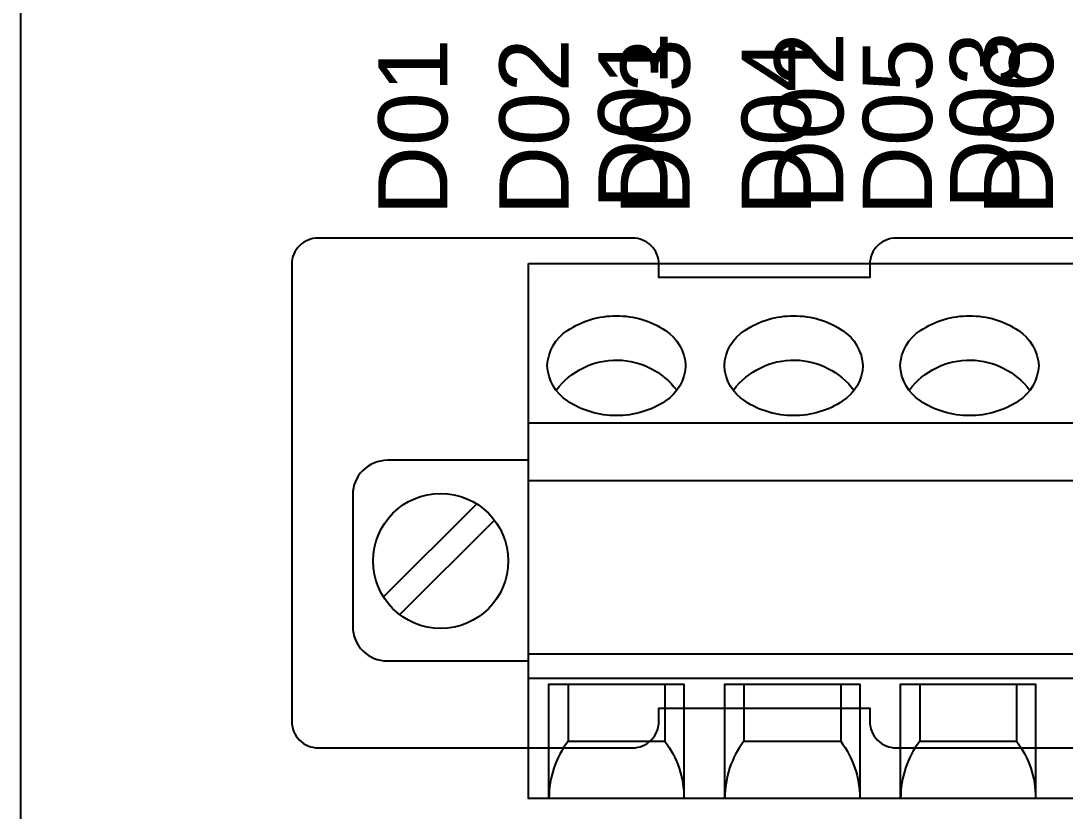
# Model space of a CAD drawing. Extents: x 1 to 23.8, y 0.2 to 17.
# Drawn here: x 17.606 to 18.794, y 3.459 to 4.358 of the extents above; entities that cross this region are included whole.
import ezdxf

# ---------------------------------------------------------------- set-up
doc = ezdxf.new("R2010")
doc.units = 0
doc.header["$MEASUREMENT"] = 0
for name, color, linetype in [('3_01__0-__EMPTY', 7, 'CONTINUOUS'), ('3_02__9X__RTD', 7, 'CONTINUOUS'), ('3_03__91__RTD_TC', 7, 'CONTINUOUS'), ('3_04__1-___4__DI__4__DO__S', 7, 'CONTINUOUS'), ('3_05__B-___4__DI__4__DO__F', 7, 'CONTINUOUS'), ('3_06__C-___4__DI__3__DO', 7, 'CONTINUOUS'), ('3_07__2X___8__DO__STD_FORM', 7, 'CONTINUOUS'), ('3_08__2A___8__DO__STD_FORM', 7, 'CONTINUOUS'), ('3_09__2B___8__DO__STD__6__', 7, 'CONTINUOUS'), ('3_10__2C___8__DO__STD__2__', 7, 'CONTINUOUS'), ('3_11__3-___8__DI', 7, 'CONTINUOUS'), ('3_12__D-___14__DI', 7, 'CONTINUOUS'), ('3_13__5-___8__AI', 7, 'CONTINUOUS'), ('3_14__6-___4__AI__4__AO', 7, 'CONTINUOUS'), ('4_01__0-__EMPTY', 7, 'CONTINUOUS'), ('4_02__71___3__AVI', 7, 'CONTINUOUS'), ('4_03__73___3__ACI__3__AVI', 7, 'CONTINUOUS'), ('4_04__74___3__ACI__3__AVI', 7, 'CONTINUOUS'), ('4_05__1-___4__DI__4__DO__S', 7, 'CONTINUOUS'), ('4_06__B-___4__DI__4__DO__F', 7, 'CONTINUOUS'), ('4_07__C-___4__DI__3__DO', 7, 'CONTINUOUS'), ('4_08__2X___8__DO__STD_FORM', 7, 'CONTINUOUS'), ('4_09__2A___8__DO__STD_FORM', 7, 'CONTINUOUS'), ('4_10__2B___8__DO__STD__6__', 7, 'CONTINUOUS'), ('4_11__2C___8__DO__STD__2__', 7, 'CONTINUOUS'), ('4_12__3-___8__DI', 7, 'CONTINUOUS'), ('4_13__D-___14__DI', 7, 'CONTINUOUS'), ('4_14__5-___8__AI', 7, 'CONTINUOUS'), ('4_15__6-___4__AI__4__AO', 7, 'CONTINUOUS'), ('6_00_____DWG', 7, 'CONTINUOUS')]:
    doc.layers.add(name, color=color, linetype=linetype)
doc.styles.add('ARIAL', font='arial.ttf')

msp = doc.modelspace()

# ---------------------------------------------------------------- linework, layer by layer
at = {"layer": '4_01__0-__EMPTY'}
msp.add_lwpolyline([(19.5671, 4.111), (18.6019, 4.111, 0.414214), (18.572, 4.0811), (18.572, 4.066), (18.332, 4.066), (18.332, 4.0811, 0.414214), (18.3021, 4.111), (17.9444, 4.111, 0.414973), (17.9145, 4.0811), (17.9145, 3.5608, 0.414973), (17.9444, 3.531), (18.3021, 3.531, 0.414214), (18.332, 3.5608), (18.332, 3.576), (18.572, 3.576), (18.572, 3.5608, 0.414214), (18.6019, 3.531), (19.5671, 3.531, 0.414214)], format="xyb", dxfattribs=at)
at = {"layer": '4_02__71___3__AVI'}
msp.add_lwpolyline([(18.1838, 4.0822), (19.7838, 4.0822), (19.7838, 3.4735), (18.1838, 3.4735)], close=True, dxfattribs=at)
for points in [[(18.2051, 3.9658, -0.244062), (18.2281, 4.0058, -0.154167), (18.2838, 4.0224, -0.154167), (18.3395, 4.0058, -0.236767), (18.3625, 3.9658, -0.24406), (18.3395, 3.9257, -0.154167), (18.2838, 3.9091, -0.154167), (18.2281, 3.9257, -0.244061)], [(18.4066, 3.9658, -0.244062), (18.4297, 4.0058, -0.154167), (18.4854, 4.0224, -0.154167), (18.5411, 4.0058, -0.236767), (18.5641, 3.9658, -0.24406), (18.5411, 3.9257, -0.154167), (18.4854, 3.9091, -0.154167), (18.4297, 3.9257, -0.244061)], [(18.6066, 3.9658, -0.244062), (18.6297, 4.0058, -0.154167), (18.6854, 4.0224, -0.154167), (18.7411, 4.0058, -0.236767), (18.7641, 3.9658, -0.24406), (18.7411, 3.9257, -0.154167), (18.6854, 3.9091, -0.154167), (18.6297, 3.9257, -0.244061)]]:
    msp.add_lwpolyline(points, format="xyb", close=True, dxfattribs=at)
for points in [[(18.2152, 3.9377, -0.001746), (18.2153, 3.9379, -0.240907), (18.2854, 3.9721, -0.231198), (18.3523, 3.9379, -0.005828), (18.3526, 3.9379)], [(18.4167, 3.9377, -0.001746), (18.4169, 3.9379, -0.240907), (18.487, 3.9721, -0.231198), (18.5539, 3.9379, -0.005828), (18.5542, 3.9379)], [(18.6167, 3.9377, -0.001746), (18.6169, 3.9379, -0.240907), (18.687, 3.9721, -0.231198), (18.7539, 3.9379, -0.005828), (18.7542, 3.9379)], [(18.1838, 3.8581), (18.0232, 3.8581, 0.414169), (17.9838, 3.8187), (17.9838, 3.6691, 0.414258), (18.0232, 3.6298), (18.1838, 3.6298)], [(18.2287, 3.6036), (18.2287, 3.5385, 0.162853), (18.207, 3.4735, 1.944453)], [(18.3389, 3.6036), (18.3389, 3.5385, -0.162853), (18.3606, 3.4735, -1.944453)], [(18.4287, 3.6036), (18.4287, 3.5385, 0.162853), (18.407, 3.4735, 1.944453)], [(18.5389, 3.6036), (18.5389, 3.5385, -0.162853), (18.5606, 3.4735, -1.944453)], [(18.6287, 3.6036), (18.6287, 3.5385, 0.162853), (18.607, 3.4735, 1.944453)], [(18.7389, 3.6036), (18.7389, 3.5385, -0.162853), (18.7606, 3.4735, -1.944453)]]:
    msp.add_lwpolyline(points, format="xyb", dxfattribs=at)
for points in [[(18.1838, 3.9006), (19.7838, 3.9006)], [(18.1838, 3.8352), (19.7838, 3.8352)], [(18.0189, 3.7026), (18.1249, 3.8085)], [(18.0373, 3.6825), (18.1449, 3.7901)], [(18.1838, 3.6381), (19.7838, 3.6381)], [(18.1838, 3.6103), (19.7838, 3.6103)], [(18.207, 3.4735), (18.207, 3.6036), (18.3606, 3.6036), (18.3606, 3.4735)], [(18.407, 3.4735), (18.407, 3.6036), (18.5606, 3.6036), (18.5606, 3.4735)], [(18.607, 3.4735), (18.607, 3.6036), (18.7606, 3.6036), (18.7606, 3.4735)], [(18.2287, 3.5385), (18.3389, 3.5385)], [(18.4287, 3.5385), (18.5389, 3.5385)], [(18.6287, 3.5385), (18.7389, 3.5385)]]:
    msp.add_lwpolyline(points, dxfattribs=at)
msp.add_circle((18.0838, 3.7436), 0.0768, dxfattribs=at)
at = {"layer": '4_03__73___3__ACI__3__AVI'}
msp.add_lwpolyline([(18.1838, 4.0822), (19.7838, 4.0822), (19.7838, 3.4735), (18.1838, 3.4735)], close=True, dxfattribs=at)
for points in [[(18.2051, 3.9658, -0.244062), (18.2281, 4.0058, -0.154167), (18.2838, 4.0224, -0.154167), (18.3395, 4.0058, -0.236767), (18.3625, 3.9658, -0.24406), (18.3395, 3.9257, -0.154167), (18.2838, 3.9091, -0.154167), (18.2281, 3.9257, -0.244061)], [(18.4066, 3.9658, -0.244062), (18.4297, 4.0058, -0.154167), (18.4854, 4.0224, -0.154167), (18.5411, 4.0058, -0.236767), (18.5641, 3.9658, -0.24406), (18.5411, 3.9257, -0.154167), (18.4854, 3.9091, -0.154167), (18.4297, 3.9257, -0.244061)], [(18.6066, 3.9658, -0.244062), (18.6297, 4.0058, -0.154167), (18.6854, 4.0224, -0.154167), (18.7411, 4.0058, -0.236767), (18.7641, 3.9658, -0.24406), (18.7411, 3.9257, -0.154167), (18.6854, 3.9091, -0.154167), (18.6297, 3.9257, -0.244061)]]:
    msp.add_lwpolyline(points, format="xyb", close=True, dxfattribs=at)
for points in [[(18.2152, 3.9377, -0.001746), (18.2153, 3.9379, -0.240907), (18.2854, 3.9721, -0.231198), (18.3523, 3.9379, -0.005828), (18.3526, 3.9379)], [(18.4167, 3.9377, -0.001746), (18.4169, 3.9379, -0.240907), (18.487, 3.9721, -0.231198), (18.5539, 3.9379, -0.005828), (18.5542, 3.9379)], [(18.6167, 3.9377, -0.001746), (18.6169, 3.9379, -0.240907), (18.687, 3.9721, -0.231198), (18.7539, 3.9379, -0.005828), (18.7542, 3.9379)], [(18.1838, 3.8581), (18.0232, 3.8581, 0.414169), (17.9838, 3.8187), (17.9838, 3.6691, 0.414258), (18.0232, 3.6298), (18.1838, 3.6298)], [(18.2287, 3.6036), (18.2287, 3.5385, 0.162853), (18.207, 3.4735, 1.944453)], [(18.3389, 3.6036), (18.3389, 3.5385, -0.162853), (18.3606, 3.4735, -1.944453)], [(18.4287, 3.6036), (18.4287, 3.5385, 0.162853), (18.407, 3.4735, 1.944453)], [(18.5389, 3.6036), (18.5389, 3.5385, -0.162853), (18.5606, 3.4735, -1.944453)], [(18.6287, 3.6036), (18.6287, 3.5385, 0.162853), (18.607, 3.4735, 1.944453)], [(18.7389, 3.6036), (18.7389, 3.5385, -0.162853), (18.7606, 3.4735, -1.944453)]]:
    msp.add_lwpolyline(points, format="xyb", dxfattribs=at)
for points in [[(18.1838, 3.9006), (19.7838, 3.9006)], [(18.1838, 3.8352), (19.7838, 3.8352)], [(18.0189, 3.7026), (18.1249, 3.8085)], [(18.0373, 3.6825), (18.1449, 3.7901)], [(18.1838, 3.6381), (19.7838, 3.6381)], [(18.1838, 3.6103), (19.7838, 3.6103)], [(18.207, 3.4735), (18.207, 3.6036), (18.3606, 3.6036), (18.3606, 3.4735)], [(18.407, 3.4735), (18.407, 3.6036), (18.5606, 3.6036), (18.5606, 3.4735)], [(18.607, 3.4735), (18.607, 3.6036), (18.7606, 3.6036), (18.7606, 3.4735)], [(18.2287, 3.5385), (18.3389, 3.5385)], [(18.4287, 3.5385), (18.5389, 3.5385)], [(18.6287, 3.5385), (18.7389, 3.5385)]]:
    msp.add_lwpolyline(points, dxfattribs=at)
msp.add_circle((18.0838, 3.7436), 0.0768, dxfattribs=at)
at = {"layer": '4_04__74___3__ACI__3__AVI'}
msp.add_lwpolyline([(18.1838, 4.0822), (19.7838, 4.0822), (19.7838, 3.4735), (18.1838, 3.4735)], close=True, dxfattribs=at)
for points in [[(18.2051, 3.9658, -0.244062), (18.2281, 4.0058, -0.154167), (18.2838, 4.0224, -0.154167), (18.3395, 4.0058, -0.236767), (18.3625, 3.9658, -0.24406), (18.3395, 3.9257, -0.154167), (18.2838, 3.9091, -0.154167), (18.2281, 3.9257, -0.244061)], [(18.4066, 3.9658, -0.244062), (18.4297, 4.0058, -0.154167), (18.4854, 4.0224, -0.154167), (18.5411, 4.0058, -0.236767), (18.5641, 3.9658, -0.24406), (18.5411, 3.9257, -0.154167), (18.4854, 3.9091, -0.154167), (18.4297, 3.9257, -0.244061)], [(18.6066, 3.9658, -0.244062), (18.6297, 4.0058, -0.154167), (18.6854, 4.0224, -0.154167), (18.7411, 4.0058, -0.236767), (18.7641, 3.9658, -0.24406), (18.7411, 3.9257, -0.154167), (18.6854, 3.9091, -0.154167), (18.6297, 3.9257, -0.244061)]]:
    msp.add_lwpolyline(points, format="xyb", close=True, dxfattribs=at)
for points in [[(18.2152, 3.9377, -0.001746), (18.2153, 3.9379, -0.240907), (18.2854, 3.9721, -0.231198), (18.3523, 3.9379, -0.005828), (18.3526, 3.9379)], [(18.4167, 3.9377, -0.001746), (18.4169, 3.9379, -0.240907), (18.487, 3.9721, -0.231198), (18.5539, 3.9379, -0.005828), (18.5542, 3.9379)], [(18.6167, 3.9377, -0.001746), (18.6169, 3.9379, -0.240907), (18.687, 3.9721, -0.231198), (18.7539, 3.9379, -0.005828), (18.7542, 3.9379)], [(18.1838, 3.8581), (18.0232, 3.8581, 0.414169), (17.9838, 3.8187), (17.9838, 3.6691, 0.414258), (18.0232, 3.6298), (18.1838, 3.6298)], [(18.2287, 3.6036), (18.2287, 3.5385, 0.162853), (18.207, 3.4735, 1.944453)], [(18.3389, 3.6036), (18.3389, 3.5385, -0.162853), (18.3606, 3.4735, -1.944453)], [(18.4287, 3.6036), (18.4287, 3.5385, 0.162853), (18.407, 3.4735, 1.944453)], [(18.5389, 3.6036), (18.5389, 3.5385, -0.162853), (18.5606, 3.4735, -1.944453)], [(18.6287, 3.6036), (18.6287, 3.5385, 0.162853), (18.607, 3.4735, 1.944453)], [(18.7389, 3.6036), (18.7389, 3.5385, -0.162853), (18.7606, 3.4735, -1.944453)]]:
    msp.add_lwpolyline(points, format="xyb", dxfattribs=at)
for points in [[(18.1838, 3.9006), (19.7838, 3.9006)], [(18.1838, 3.8352), (19.7838, 3.8352)], [(18.0189, 3.7026), (18.1249, 3.8085)], [(18.0373, 3.6825), (18.1449, 3.7901)], [(18.1838, 3.6381), (19.7838, 3.6381)], [(18.1838, 3.6103), (19.7838, 3.6103)], [(18.207, 3.4735), (18.207, 3.6036), (18.3606, 3.6036), (18.3606, 3.4735)], [(18.407, 3.4735), (18.407, 3.6036), (18.5606, 3.6036), (18.5606, 3.4735)], [(18.607, 3.4735), (18.607, 3.6036), (18.7606, 3.6036), (18.7606, 3.4735)], [(18.2287, 3.5385), (18.3389, 3.5385)], [(18.4287, 3.5385), (18.5389, 3.5385)], [(18.6287, 3.5385), (18.7389, 3.5385)]]:
    msp.add_lwpolyline(points, dxfattribs=at)
msp.add_circle((18.0838, 3.7436), 0.0768, dxfattribs=at)
at = {"layer": '4_05__1-___4__DI__4__DO__S'}
msp.add_lwpolyline([(18.1838, 4.0822), (19.7838, 4.0822), (19.7838, 3.4735), (18.1838, 3.4735)], close=True, dxfattribs=at)
for points in [[(18.2051, 3.9658, -0.244062), (18.2281, 4.0058, -0.154167), (18.2838, 4.0224, -0.154167), (18.3395, 4.0058, -0.236767), (18.3625, 3.9658, -0.24406), (18.3395, 3.9257, -0.154167), (18.2838, 3.9091, -0.154167), (18.2281, 3.9257, -0.244061)], [(18.4066, 3.9658, -0.244062), (18.4297, 4.0058, -0.154167), (18.4854, 4.0224, -0.154167), (18.5411, 4.0058, -0.236767), (18.5641, 3.9658, -0.24406), (18.5411, 3.9257, -0.154167), (18.4854, 3.9091, -0.154167), (18.4297, 3.9257, -0.244061)], [(18.6066, 3.9658, -0.244062), (18.6297, 4.0058, -0.154167), (18.6854, 4.0224, -0.154167), (18.7411, 4.0058, -0.236767), (18.7641, 3.9658, -0.24406), (18.7411, 3.9257, -0.154167), (18.6854, 3.9091, -0.154167), (18.6297, 3.9257, -0.244061)]]:
    msp.add_lwpolyline(points, format="xyb", close=True, dxfattribs=at)
for points in [[(18.2152, 3.9377, -0.001746), (18.2153, 3.9379, -0.240907), (18.2854, 3.9721, -0.231198), (18.3523, 3.9379, -0.005828), (18.3526, 3.9379)], [(18.4167, 3.9377, -0.001746), (18.4169, 3.9379, -0.240907), (18.487, 3.9721, -0.231198), (18.5539, 3.9379, -0.005828), (18.5542, 3.9379)], [(18.6167, 3.9377, -0.001746), (18.6169, 3.9379, -0.240907), (18.687, 3.9721, -0.231198), (18.7539, 3.9379, -0.005828), (18.7542, 3.9379)], [(18.1838, 3.8581), (18.0232, 3.8581, 0.414169), (17.9838, 3.8187), (17.9838, 3.6691, 0.414258), (18.0232, 3.6298), (18.1838, 3.6298)], [(18.2287, 3.6036), (18.2287, 3.5385, 0.162853), (18.207, 3.4735, 1.944453)], [(18.3389, 3.6036), (18.3389, 3.5385, -0.162853), (18.3606, 3.4735, -1.944453)], [(18.4287, 3.6036), (18.4287, 3.5385, 0.162853), (18.407, 3.4735, 1.944453)], [(18.5389, 3.6036), (18.5389, 3.5385, -0.162853), (18.5606, 3.4735, -1.944453)], [(18.6287, 3.6036), (18.6287, 3.5385, 0.162853), (18.607, 3.4735, 1.944453)], [(18.7389, 3.6036), (18.7389, 3.5385, -0.162853), (18.7606, 3.4735, -1.944453)]]:
    msp.add_lwpolyline(points, format="xyb", dxfattribs=at)
for points in [[(18.1838, 3.9006), (19.7838, 3.9006)], [(18.1838, 3.8352), (19.7838, 3.8352)], [(18.0189, 3.7026), (18.1249, 3.8085)], [(18.0373, 3.6825), (18.1449, 3.7901)], [(18.1838, 3.6381), (19.7838, 3.6381)], [(18.1838, 3.6103), (19.7838, 3.6103)], [(18.207, 3.4735), (18.207, 3.6036), (18.3606, 3.6036), (18.3606, 3.4735)], [(18.407, 3.4735), (18.407, 3.6036), (18.5606, 3.6036), (18.5606, 3.4735)], [(18.607, 3.4735), (18.607, 3.6036), (18.7606, 3.6036), (18.7606, 3.4735)], [(18.2287, 3.5385), (18.3389, 3.5385)], [(18.4287, 3.5385), (18.5389, 3.5385)], [(18.6287, 3.5385), (18.7389, 3.5385)]]:
    msp.add_lwpolyline(points, dxfattribs=at)
msp.add_circle((18.0838, 3.7436), 0.0768, dxfattribs=at)
at = {"layer": '4_06__B-___4__DI__4__DO__F'}
msp.add_lwpolyline([(18.1838, 4.0822), (19.7838, 4.0822), (19.7838, 3.4735), (18.1838, 3.4735)], close=True, dxfattribs=at)
for points in [[(18.2051, 3.9658, -0.244062), (18.2281, 4.0058, -0.154167), (18.2838, 4.0224, -0.154167), (18.3395, 4.0058, -0.236767), (18.3625, 3.9658, -0.24406), (18.3395, 3.9257, -0.154167), (18.2838, 3.9091, -0.154167), (18.2281, 3.9257, -0.244061)], [(18.4066, 3.9658, -0.244062), (18.4297, 4.0058, -0.154167), (18.4854, 4.0224, -0.154167), (18.5411, 4.0058, -0.236767), (18.5641, 3.9658, -0.24406), (18.5411, 3.9257, -0.154167), (18.4854, 3.9091, -0.154167), (18.4297, 3.9257, -0.244061)], [(18.6066, 3.9658, -0.244062), (18.6297, 4.0058, -0.154167), (18.6854, 4.0224, -0.154167), (18.7411, 4.0058, -0.236767), (18.7641, 3.9658, -0.24406), (18.7411, 3.9257, -0.154167), (18.6854, 3.9091, -0.154167), (18.6297, 3.9257, -0.244061)]]:
    msp.add_lwpolyline(points, format="xyb", close=True, dxfattribs=at)
for points in [[(18.2152, 3.9377, -0.001746), (18.2153, 3.9379, -0.240907), (18.2854, 3.9721, -0.231198), (18.3523, 3.9379, -0.005828), (18.3526, 3.9379)], [(18.4167, 3.9377, -0.001746), (18.4169, 3.9379, -0.240907), (18.487, 3.9721, -0.231198), (18.5539, 3.9379, -0.005828), (18.5542, 3.9379)], [(18.6167, 3.9377, -0.001746), (18.6169, 3.9379, -0.240907), (18.687, 3.9721, -0.231198), (18.7539, 3.9379, -0.005828), (18.7542, 3.9379)], [(18.1838, 3.8581), (18.0232, 3.8581, 0.414169), (17.9838, 3.8187), (17.9838, 3.6691, 0.414258), (18.0232, 3.6298), (18.1838, 3.6298)], [(18.2287, 3.6036), (18.2287, 3.5385, 0.162853), (18.207, 3.4735, 1.944453)], [(18.3389, 3.6036), (18.3389, 3.5385, -0.162853), (18.3606, 3.4735, -1.944453)], [(18.4287, 3.6036), (18.4287, 3.5385, 0.162853), (18.407, 3.4735, 1.944453)], [(18.5389, 3.6036), (18.5389, 3.5385, -0.162853), (18.5606, 3.4735, -1.944453)], [(18.6287, 3.6036), (18.6287, 3.5385, 0.162853), (18.607, 3.4735, 1.944453)], [(18.7389, 3.6036), (18.7389, 3.5385, -0.162853), (18.7606, 3.4735, -1.944453)]]:
    msp.add_lwpolyline(points, format="xyb", dxfattribs=at)
for points in [[(18.1838, 3.9006), (19.7838, 3.9006)], [(18.1838, 3.8352), (19.7838, 3.8352)], [(18.0189, 3.7026), (18.1249, 3.8085)], [(18.0373, 3.6825), (18.1449, 3.7901)], [(18.1838, 3.6381), (19.7838, 3.6381)], [(18.1838, 3.6103), (19.7838, 3.6103)], [(18.207, 3.4735), (18.207, 3.6036), (18.3606, 3.6036), (18.3606, 3.4735)], [(18.407, 3.4735), (18.407, 3.6036), (18.5606, 3.6036), (18.5606, 3.4735)], [(18.607, 3.4735), (18.607, 3.6036), (18.7606, 3.6036), (18.7606, 3.4735)], [(18.2287, 3.5385), (18.3389, 3.5385)], [(18.4287, 3.5385), (18.5389, 3.5385)], [(18.6287, 3.5385), (18.7389, 3.5385)]]:
    msp.add_lwpolyline(points, dxfattribs=at)
msp.add_circle((18.0838, 3.7436), 0.0768, dxfattribs=at)
at = {"layer": '4_07__C-___4__DI__3__DO'}
msp.add_lwpolyline([(18.1838, 4.0822), (19.7838, 4.0822), (19.7838, 3.4735), (18.1838, 3.4735)], close=True, dxfattribs=at)
for points in [[(18.2051, 3.9658, -0.244062), (18.2281, 4.0058, -0.154167), (18.2838, 4.0224, -0.154167), (18.3395, 4.0058, -0.236767), (18.3625, 3.9658, -0.24406), (18.3395, 3.9257, -0.154167), (18.2838, 3.9091, -0.154167), (18.2281, 3.9257, -0.244061)], [(18.4066, 3.9658, -0.244062), (18.4297, 4.0058, -0.154167), (18.4854, 4.0224, -0.154167), (18.5411, 4.0058, -0.236767), (18.5641, 3.9658, -0.24406), (18.5411, 3.9257, -0.154167), (18.4854, 3.9091, -0.154167), (18.4297, 3.9257, -0.244061)], [(18.6066, 3.9658, -0.244062), (18.6297, 4.0058, -0.154167), (18.6854, 4.0224, -0.154167), (18.7411, 4.0058, -0.236767), (18.7641, 3.9658, -0.24406), (18.7411, 3.9257, -0.154167), (18.6854, 3.9091, -0.154167), (18.6297, 3.9257, -0.244061)]]:
    msp.add_lwpolyline(points, format="xyb", close=True, dxfattribs=at)
for points in [[(18.2152, 3.9377, -0.001746), (18.2153, 3.9379, -0.240907), (18.2854, 3.9721, -0.231198), (18.3523, 3.9379, -0.005828), (18.3526, 3.9379)], [(18.4167, 3.9377, -0.001746), (18.4169, 3.9379, -0.240907), (18.487, 3.9721, -0.231198), (18.5539, 3.9379, -0.005828), (18.5542, 3.9379)], [(18.6167, 3.9377, -0.001746), (18.6169, 3.9379, -0.240907), (18.687, 3.9721, -0.231198), (18.7539, 3.9379, -0.005828), (18.7542, 3.9379)], [(18.1838, 3.8581), (18.0232, 3.8581, 0.414169), (17.9838, 3.8187), (17.9838, 3.6691, 0.414258), (18.0232, 3.6298), (18.1838, 3.6298)], [(18.2287, 3.6036), (18.2287, 3.5385, 0.162853), (18.207, 3.4735, 1.944453)], [(18.3389, 3.6036), (18.3389, 3.5385, -0.162853), (18.3606, 3.4735, -1.944453)], [(18.4287, 3.6036), (18.4287, 3.5385, 0.162853), (18.407, 3.4735, 1.944453)], [(18.5389, 3.6036), (18.5389, 3.5385, -0.162853), (18.5606, 3.4735, -1.944453)], [(18.6287, 3.6036), (18.6287, 3.5385, 0.162853), (18.607, 3.4735, 1.944453)], [(18.7389, 3.6036), (18.7389, 3.5385, -0.162853), (18.7606, 3.4735, -1.944453)]]:
    msp.add_lwpolyline(points, format="xyb", dxfattribs=at)
for points in [[(18.1838, 3.9006), (19.7838, 3.9006)], [(18.1838, 3.8352), (19.7838, 3.8352)], [(18.0189, 3.7026), (18.1249, 3.8085)], [(18.0373, 3.6825), (18.1449, 3.7901)], [(18.1838, 3.6381), (19.7838, 3.6381)], [(18.1838, 3.6103), (19.7838, 3.6103)], [(18.207, 3.4735), (18.207, 3.6036), (18.3606, 3.6036), (18.3606, 3.4735)], [(18.407, 3.4735), (18.407, 3.6036), (18.5606, 3.6036), (18.5606, 3.4735)], [(18.607, 3.4735), (18.607, 3.6036), (18.7606, 3.6036), (18.7606, 3.4735)], [(18.2287, 3.5385), (18.3389, 3.5385)], [(18.4287, 3.5385), (18.5389, 3.5385)], [(18.6287, 3.5385), (18.7389, 3.5385)]]:
    msp.add_lwpolyline(points, dxfattribs=at)
msp.add_circle((18.0838, 3.7436), 0.0768, dxfattribs=at)
at = {"layer": '4_08__2X___8__DO__STD_FORM'}
msp.add_lwpolyline([(18.1838, 4.0822), (19.7838, 4.0822), (19.7838, 3.4735), (18.1838, 3.4735)], close=True, dxfattribs=at)
for points in [[(18.2051, 3.9658, -0.244062), (18.2281, 4.0058, -0.154167), (18.2838, 4.0224, -0.154167), (18.3395, 4.0058, -0.236767), (18.3625, 3.9658, -0.24406), (18.3395, 3.9257, -0.154167), (18.2838, 3.9091, -0.154167), (18.2281, 3.9257, -0.244061)], [(18.4066, 3.9658, -0.244062), (18.4297, 4.0058, -0.154167), (18.4854, 4.0224, -0.154167), (18.5411, 4.0058, -0.236767), (18.5641, 3.9658, -0.24406), (18.5411, 3.9257, -0.154167), (18.4854, 3.9091, -0.154167), (18.4297, 3.9257, -0.244061)], [(18.6066, 3.9658, -0.244062), (18.6297, 4.0058, -0.154167), (18.6854, 4.0224, -0.154167), (18.7411, 4.0058, -0.236767), (18.7641, 3.9658, -0.24406), (18.7411, 3.9257, -0.154167), (18.6854, 3.9091, -0.154167), (18.6297, 3.9257, -0.244061)]]:
    msp.add_lwpolyline(points, format="xyb", close=True, dxfattribs=at)
for points in [[(18.2152, 3.9377, -0.001746), (18.2153, 3.9379, -0.240907), (18.2854, 3.9721, -0.231198), (18.3523, 3.9379, -0.005828), (18.3526, 3.9379)], [(18.4167, 3.9377, -0.001746), (18.4169, 3.9379, -0.240907), (18.487, 3.9721, -0.231198), (18.5539, 3.9379, -0.005828), (18.5542, 3.9379)], [(18.6167, 3.9377, -0.001746), (18.6169, 3.9379, -0.240907), (18.687, 3.9721, -0.231198), (18.7539, 3.9379, -0.005828), (18.7542, 3.9379)], [(18.1838, 3.8581), (18.0232, 3.8581, 0.414169), (17.9838, 3.8187), (17.9838, 3.6691, 0.414258), (18.0232, 3.6298), (18.1838, 3.6298)], [(18.2287, 3.6036), (18.2287, 3.5385, 0.162853), (18.207, 3.4735, 1.944453)], [(18.3389, 3.6036), (18.3389, 3.5385, -0.162853), (18.3606, 3.4735, -1.944453)], [(18.4287, 3.6036), (18.4287, 3.5385, 0.162853), (18.407, 3.4735, 1.944453)], [(18.5389, 3.6036), (18.5389, 3.5385, -0.162853), (18.5606, 3.4735, -1.944453)], [(18.6287, 3.6036), (18.6287, 3.5385, 0.162853), (18.607, 3.4735, 1.944453)], [(18.7389, 3.6036), (18.7389, 3.5385, -0.162853), (18.7606, 3.4735, -1.944453)]]:
    msp.add_lwpolyline(points, format="xyb", dxfattribs=at)
for points in [[(18.1838, 3.9006), (19.7838, 3.9006)], [(18.1838, 3.8352), (19.7838, 3.8352)], [(18.0189, 3.7026), (18.1249, 3.8085)], [(18.0373, 3.6825), (18.1449, 3.7901)], [(18.1838, 3.6381), (19.7838, 3.6381)], [(18.1838, 3.6103), (19.7838, 3.6103)], [(18.207, 3.4735), (18.207, 3.6036), (18.3606, 3.6036), (18.3606, 3.4735)], [(18.407, 3.4735), (18.407, 3.6036), (18.5606, 3.6036), (18.5606, 3.4735)], [(18.607, 3.4735), (18.607, 3.6036), (18.7606, 3.6036), (18.7606, 3.4735)], [(18.2287, 3.5385), (18.3389, 3.5385)], [(18.4287, 3.5385), (18.5389, 3.5385)], [(18.6287, 3.5385), (18.7389, 3.5385)]]:
    msp.add_lwpolyline(points, dxfattribs=at)
msp.add_circle((18.0838, 3.7436), 0.0768, dxfattribs=at)
at = {"layer": '4_09__2A___8__DO__STD_FORM'}
msp.add_lwpolyline([(18.1838, 4.0822), (19.7838, 4.0822), (19.7838, 3.4735), (18.1838, 3.4735)], close=True, dxfattribs=at)
for points in [[(18.2051, 3.9658, -0.244062), (18.2281, 4.0058, -0.154167), (18.2838, 4.0224, -0.154167), (18.3395, 4.0058, -0.236767), (18.3625, 3.9658, -0.24406), (18.3395, 3.9257, -0.154167), (18.2838, 3.9091, -0.154167), (18.2281, 3.9257, -0.244061)], [(18.4066, 3.9658, -0.244062), (18.4297, 4.0058, -0.154167), (18.4854, 4.0224, -0.154167), (18.5411, 4.0058, -0.236767), (18.5641, 3.9658, -0.24406), (18.5411, 3.9257, -0.154167), (18.4854, 3.9091, -0.154167), (18.4297, 3.9257, -0.244061)], [(18.6066, 3.9658, -0.244062), (18.6297, 4.0058, -0.154167), (18.6854, 4.0224, -0.154167), (18.7411, 4.0058, -0.236767), (18.7641, 3.9658, -0.24406), (18.7411, 3.9257, -0.154167), (18.6854, 3.9091, -0.154167), (18.6297, 3.9257, -0.244061)]]:
    msp.add_lwpolyline(points, format="xyb", close=True, dxfattribs=at)
for points in [[(18.2152, 3.9377, -0.001746), (18.2153, 3.9379, -0.240907), (18.2854, 3.9721, -0.231198), (18.3523, 3.9379, -0.005828), (18.3526, 3.9379)], [(18.4167, 3.9377, -0.001746), (18.4169, 3.9379, -0.240907), (18.487, 3.9721, -0.231198), (18.5539, 3.9379, -0.005828), (18.5542, 3.9379)], [(18.6167, 3.9377, -0.001746), (18.6169, 3.9379, -0.240907), (18.687, 3.9721, -0.231198), (18.7539, 3.9379, -0.005828), (18.7542, 3.9379)], [(18.1838, 3.8581), (18.0232, 3.8581, 0.414169), (17.9838, 3.8187), (17.9838, 3.6691, 0.414258), (18.0232, 3.6298), (18.1838, 3.6298)], [(18.2287, 3.6036), (18.2287, 3.5385, 0.162853), (18.207, 3.4735, 1.944453)], [(18.3389, 3.6036), (18.3389, 3.5385, -0.162853), (18.3606, 3.4735, -1.944453)], [(18.4287, 3.6036), (18.4287, 3.5385, 0.162853), (18.407, 3.4735, 1.944453)], [(18.5389, 3.6036), (18.5389, 3.5385, -0.162853), (18.5606, 3.4735, -1.944453)], [(18.6287, 3.6036), (18.6287, 3.5385, 0.162853), (18.607, 3.4735, 1.944453)], [(18.7389, 3.6036), (18.7389, 3.5385, -0.162853), (18.7606, 3.4735, -1.944453)]]:
    msp.add_lwpolyline(points, format="xyb", dxfattribs=at)
for points in [[(18.1838, 3.9006), (19.7838, 3.9006)], [(18.1838, 3.8352), (19.7838, 3.8352)], [(18.0189, 3.7026), (18.1249, 3.8085)], [(18.0373, 3.6825), (18.1449, 3.7901)], [(18.1838, 3.6381), (19.7838, 3.6381)], [(18.1838, 3.6103), (19.7838, 3.6103)], [(18.207, 3.4735), (18.207, 3.6036), (18.3606, 3.6036), (18.3606, 3.4735)], [(18.407, 3.4735), (18.407, 3.6036), (18.5606, 3.6036), (18.5606, 3.4735)], [(18.607, 3.4735), (18.607, 3.6036), (18.7606, 3.6036), (18.7606, 3.4735)], [(18.2287, 3.5385), (18.3389, 3.5385)], [(18.4287, 3.5385), (18.5389, 3.5385)], [(18.6287, 3.5385), (18.7389, 3.5385)]]:
    msp.add_lwpolyline(points, dxfattribs=at)
msp.add_circle((18.0838, 3.7436), 0.0768, dxfattribs=at)
at = {"layer": '4_10__2B___8__DO__STD__6__'}
msp.add_lwpolyline([(18.1838, 4.0822), (19.7838, 4.0822), (19.7838, 3.4735), (18.1838, 3.4735)], close=True, dxfattribs=at)
for points in [[(18.2051, 3.9658, -0.244062), (18.2281, 4.0058, -0.154167), (18.2838, 4.0224, -0.154167), (18.3395, 4.0058, -0.236767), (18.3625, 3.9658, -0.24406), (18.3395, 3.9257, -0.154167), (18.2838, 3.9091, -0.154167), (18.2281, 3.9257, -0.244061)], [(18.4066, 3.9658, -0.244062), (18.4297, 4.0058, -0.154167), (18.4854, 4.0224, -0.154167), (18.5411, 4.0058, -0.236767), (18.5641, 3.9658, -0.24406), (18.5411, 3.9257, -0.154167), (18.4854, 3.9091, -0.154167), (18.4297, 3.9257, -0.244061)], [(18.6066, 3.9658, -0.244062), (18.6297, 4.0058, -0.154167), (18.6854, 4.0224, -0.154167), (18.7411, 4.0058, -0.236767), (18.7641, 3.9658, -0.24406), (18.7411, 3.9257, -0.154167), (18.6854, 3.9091, -0.154167), (18.6297, 3.9257, -0.244061)]]:
    msp.add_lwpolyline(points, format="xyb", close=True, dxfattribs=at)
for points in [[(18.2152, 3.9377, -0.001746), (18.2153, 3.9379, -0.240907), (18.2854, 3.9721, -0.231198), (18.3523, 3.9379, -0.005828), (18.3526, 3.9379)], [(18.4167, 3.9377, -0.001746), (18.4169, 3.9379, -0.240907), (18.487, 3.9721, -0.231198), (18.5539, 3.9379, -0.005828), (18.5542, 3.9379)], [(18.6167, 3.9377, -0.001746), (18.6169, 3.9379, -0.240907), (18.687, 3.9721, -0.231198), (18.7539, 3.9379, -0.005828), (18.7542, 3.9379)], [(18.1838, 3.8581), (18.0232, 3.8581, 0.414169), (17.9838, 3.8187), (17.9838, 3.6691, 0.414258), (18.0232, 3.6298), (18.1838, 3.6298)], [(18.2287, 3.6036), (18.2287, 3.5385, 0.162853), (18.207, 3.4735, 1.944453)], [(18.3389, 3.6036), (18.3389, 3.5385, -0.162853), (18.3606, 3.4735, -1.944453)], [(18.4287, 3.6036), (18.4287, 3.5385, 0.162853), (18.407, 3.4735, 1.944453)], [(18.5389, 3.6036), (18.5389, 3.5385, -0.162853), (18.5606, 3.4735, -1.944453)], [(18.6287, 3.6036), (18.6287, 3.5385, 0.162853), (18.607, 3.4735, 1.944453)], [(18.7389, 3.6036), (18.7389, 3.5385, -0.162853), (18.7606, 3.4735, -1.944453)]]:
    msp.add_lwpolyline(points, format="xyb", dxfattribs=at)
for points in [[(18.1838, 3.9006), (19.7838, 3.9006)], [(18.1838, 3.8352), (19.7838, 3.8352)], [(18.0189, 3.7026), (18.1249, 3.8085)], [(18.0373, 3.6825), (18.1449, 3.7901)], [(18.1838, 3.6381), (19.7838, 3.6381)], [(18.1838, 3.6103), (19.7838, 3.6103)], [(18.207, 3.4735), (18.207, 3.6036), (18.3606, 3.6036), (18.3606, 3.4735)], [(18.407, 3.4735), (18.407, 3.6036), (18.5606, 3.6036), (18.5606, 3.4735)], [(18.607, 3.4735), (18.607, 3.6036), (18.7606, 3.6036), (18.7606, 3.4735)], [(18.2287, 3.5385), (18.3389, 3.5385)], [(18.4287, 3.5385), (18.5389, 3.5385)], [(18.6287, 3.5385), (18.7389, 3.5385)]]:
    msp.add_lwpolyline(points, dxfattribs=at)
msp.add_circle((18.0838, 3.7436), 0.0768, dxfattribs=at)
at = {"layer": '4_11__2C___8__DO__STD__2__'}
msp.add_lwpolyline([(18.1838, 4.0822), (19.7838, 4.0822), (19.7838, 3.4735), (18.1838, 3.4735)], close=True, dxfattribs=at)
for points in [[(18.2051, 3.9658, -0.244062), (18.2281, 4.0058, -0.154167), (18.2838, 4.0224, -0.154167), (18.3395, 4.0058, -0.236767), (18.3625, 3.9658, -0.24406), (18.3395, 3.9257, -0.154167), (18.2838, 3.9091, -0.154167), (18.2281, 3.9257, -0.244061)], [(18.4066, 3.9658, -0.244062), (18.4297, 4.0058, -0.154167), (18.4854, 4.0224, -0.154167), (18.5411, 4.0058, -0.236767), (18.5641, 3.9658, -0.24406), (18.5411, 3.9257, -0.154167), (18.4854, 3.9091, -0.154167), (18.4297, 3.9257, -0.244061)], [(18.6066, 3.9658, -0.244062), (18.6297, 4.0058, -0.154167), (18.6854, 4.0224, -0.154167), (18.7411, 4.0058, -0.236767), (18.7641, 3.9658, -0.24406), (18.7411, 3.9257, -0.154167), (18.6854, 3.9091, -0.154167), (18.6297, 3.9257, -0.244061)]]:
    msp.add_lwpolyline(points, format="xyb", close=True, dxfattribs=at)
for points in [[(18.2152, 3.9377, -0.001746), (18.2153, 3.9379, -0.240907), (18.2854, 3.9721, -0.231198), (18.3523, 3.9379, -0.005828), (18.3526, 3.9379)], [(18.4167, 3.9377, -0.001746), (18.4169, 3.9379, -0.240907), (18.487, 3.9721, -0.231198), (18.5539, 3.9379, -0.005828), (18.5542, 3.9379)], [(18.6167, 3.9377, -0.001746), (18.6169, 3.9379, -0.240907), (18.687, 3.9721, -0.231198), (18.7539, 3.9379, -0.005828), (18.7542, 3.9379)], [(18.1838, 3.8581), (18.0232, 3.8581, 0.414169), (17.9838, 3.8187), (17.9838, 3.6691, 0.414258), (18.0232, 3.6298), (18.1838, 3.6298)], [(18.2287, 3.6036), (18.2287, 3.5385, 0.162853), (18.207, 3.4735, 1.944453)], [(18.3389, 3.6036), (18.3389, 3.5385, -0.162853), (18.3606, 3.4735, -1.944453)], [(18.4287, 3.6036), (18.4287, 3.5385, 0.162853), (18.407, 3.4735, 1.944453)], [(18.5389, 3.6036), (18.5389, 3.5385, -0.162853), (18.5606, 3.4735, -1.944453)], [(18.6287, 3.6036), (18.6287, 3.5385, 0.162853), (18.607, 3.4735, 1.944453)], [(18.7389, 3.6036), (18.7389, 3.5385, -0.162853), (18.7606, 3.4735, -1.944453)]]:
    msp.add_lwpolyline(points, format="xyb", dxfattribs=at)
for points in [[(18.1838, 3.9006), (19.7838, 3.9006)], [(18.1838, 3.8352), (19.7838, 3.8352)], [(18.0189, 3.7026), (18.1249, 3.8085)], [(18.0373, 3.6825), (18.1449, 3.7901)], [(18.1838, 3.6381), (19.7838, 3.6381)], [(18.1838, 3.6103), (19.7838, 3.6103)], [(18.207, 3.4735), (18.207, 3.6036), (18.3606, 3.6036), (18.3606, 3.4735)], [(18.407, 3.4735), (18.407, 3.6036), (18.5606, 3.6036), (18.5606, 3.4735)], [(18.607, 3.4735), (18.607, 3.6036), (18.7606, 3.6036), (18.7606, 3.4735)], [(18.2287, 3.5385), (18.3389, 3.5385)], [(18.4287, 3.5385), (18.5389, 3.5385)], [(18.6287, 3.5385), (18.7389, 3.5385)]]:
    msp.add_lwpolyline(points, dxfattribs=at)
msp.add_circle((18.0838, 3.7436), 0.0768, dxfattribs=at)
at = {"layer": '4_12__3-___8__DI'}
msp.add_lwpolyline([(18.1838, 4.0822), (19.7838, 4.0822), (19.7838, 3.4735), (18.1838, 3.4735)], close=True, dxfattribs=at)
for points in [[(18.2051, 3.9658, -0.244062), (18.2281, 4.0058, -0.154167), (18.2838, 4.0224, -0.154167), (18.3395, 4.0058, -0.236767), (18.3625, 3.9658, -0.24406), (18.3395, 3.9257, -0.154167), (18.2838, 3.9091, -0.154167), (18.2281, 3.9257, -0.244061)], [(18.4066, 3.9658, -0.244062), (18.4297, 4.0058, -0.154167), (18.4854, 4.0224, -0.154167), (18.5411, 4.0058, -0.236767), (18.5641, 3.9658, -0.24406), (18.5411, 3.9257, -0.154167), (18.4854, 3.9091, -0.154167), (18.4297, 3.9257, -0.244061)], [(18.6066, 3.9658, -0.244062), (18.6297, 4.0058, -0.154167), (18.6854, 4.0224, -0.154167), (18.7411, 4.0058, -0.236767), (18.7641, 3.9658, -0.24406), (18.7411, 3.9257, -0.154167), (18.6854, 3.9091, -0.154167), (18.6297, 3.9257, -0.244061)]]:
    msp.add_lwpolyline(points, format="xyb", close=True, dxfattribs=at)
for points in [[(18.2152, 3.9377, -0.001746), (18.2153, 3.9379, -0.240907), (18.2854, 3.9721, -0.231198), (18.3523, 3.9379, -0.005828), (18.3526, 3.9379)], [(18.4167, 3.9377, -0.001746), (18.4169, 3.9379, -0.240907), (18.487, 3.9721, -0.231198), (18.5539, 3.9379, -0.005828), (18.5542, 3.9379)], [(18.6167, 3.9377, -0.001746), (18.6169, 3.9379, -0.240907), (18.687, 3.9721, -0.231198), (18.7539, 3.9379, -0.005828), (18.7542, 3.9379)], [(18.1838, 3.8581), (18.0232, 3.8581, 0.414169), (17.9838, 3.8187), (17.9838, 3.6691, 0.414258), (18.0232, 3.6298), (18.1838, 3.6298)], [(18.2287, 3.6036), (18.2287, 3.5385, 0.162853), (18.207, 3.4735, 1.944453)], [(18.3389, 3.6036), (18.3389, 3.5385, -0.162853), (18.3606, 3.4735, -1.944453)], [(18.4287, 3.6036), (18.4287, 3.5385, 0.162853), (18.407, 3.4735, 1.944453)], [(18.5389, 3.6036), (18.5389, 3.5385, -0.162853), (18.5606, 3.4735, -1.944453)], [(18.6287, 3.6036), (18.6287, 3.5385, 0.162853), (18.607, 3.4735, 1.944453)], [(18.7389, 3.6036), (18.7389, 3.5385, -0.162853), (18.7606, 3.4735, -1.944453)]]:
    msp.add_lwpolyline(points, format="xyb", dxfattribs=at)
for points in [[(18.1838, 3.9006), (19.7838, 3.9006)], [(18.1838, 3.8352), (19.7838, 3.8352)], [(18.0189, 3.7026), (18.1249, 3.8085)], [(18.0373, 3.6825), (18.1449, 3.7901)], [(18.1838, 3.6381), (19.7838, 3.6381)], [(18.1838, 3.6103), (19.7838, 3.6103)], [(18.207, 3.4735), (18.207, 3.6036), (18.3606, 3.6036), (18.3606, 3.4735)], [(18.407, 3.4735), (18.407, 3.6036), (18.5606, 3.6036), (18.5606, 3.4735)], [(18.607, 3.4735), (18.607, 3.6036), (18.7606, 3.6036), (18.7606, 3.4735)], [(18.2287, 3.5385), (18.3389, 3.5385)], [(18.4287, 3.5385), (18.5389, 3.5385)], [(18.6287, 3.5385), (18.7389, 3.5385)]]:
    msp.add_lwpolyline(points, dxfattribs=at)
msp.add_circle((18.0838, 3.7436), 0.0768, dxfattribs=at)
at = {"layer": '4_13__D-___14__DI'}
msp.add_lwpolyline([(18.1838, 4.0822), (19.7838, 4.0822), (19.7838, 3.4735), (18.1838, 3.4735)], close=True, dxfattribs=at)
for points in [[(18.2051, 3.9658, -0.244062), (18.2281, 4.0058, -0.154167), (18.2838, 4.0224, -0.154167), (18.3395, 4.0058, -0.236767), (18.3625, 3.9658, -0.24406), (18.3395, 3.9257, -0.154167), (18.2838, 3.9091, -0.154167), (18.2281, 3.9257, -0.244061)], [(18.4066, 3.9658, -0.244062), (18.4297, 4.0058, -0.154167), (18.4854, 4.0224, -0.154167), (18.5411, 4.0058, -0.236767), (18.5641, 3.9658, -0.24406), (18.5411, 3.9257, -0.154167), (18.4854, 3.9091, -0.154167), (18.4297, 3.9257, -0.244061)], [(18.6066, 3.9658, -0.244062), (18.6297, 4.0058, -0.154167), (18.6854, 4.0224, -0.154167), (18.7411, 4.0058, -0.236767), (18.7641, 3.9658, -0.24406), (18.7411, 3.9257, -0.154167), (18.6854, 3.9091, -0.154167), (18.6297, 3.9257, -0.244061)]]:
    msp.add_lwpolyline(points, format="xyb", close=True, dxfattribs=at)
for points in [[(18.2152, 3.9377, -0.001746), (18.2153, 3.9379, -0.240907), (18.2854, 3.9721, -0.231198), (18.3523, 3.9379, -0.005828), (18.3526, 3.9379)], [(18.4167, 3.9377, -0.001746), (18.4169, 3.9379, -0.240907), (18.487, 3.9721, -0.231198), (18.5539, 3.9379, -0.005828), (18.5542, 3.9379)], [(18.6167, 3.9377, -0.001746), (18.6169, 3.9379, -0.240907), (18.687, 3.9721, -0.231198), (18.7539, 3.9379, -0.005828), (18.7542, 3.9379)], [(18.1838, 3.8581), (18.0232, 3.8581, 0.414169), (17.9838, 3.8187), (17.9838, 3.6691, 0.414258), (18.0232, 3.6298), (18.1838, 3.6298)], [(18.2287, 3.6036), (18.2287, 3.5385, 0.162853), (18.207, 3.4735, 1.944453)], [(18.3389, 3.6036), (18.3389, 3.5385, -0.162853), (18.3606, 3.4735, -1.944453)], [(18.4287, 3.6036), (18.4287, 3.5385, 0.162853), (18.407, 3.4735, 1.944453)], [(18.5389, 3.6036), (18.5389, 3.5385, -0.162853), (18.5606, 3.4735, -1.944453)], [(18.6287, 3.6036), (18.6287, 3.5385, 0.162853), (18.607, 3.4735, 1.944453)], [(18.7389, 3.6036), (18.7389, 3.5385, -0.162853), (18.7606, 3.4735, -1.944453)]]:
    msp.add_lwpolyline(points, format="xyb", dxfattribs=at)
for points in [[(18.1838, 3.9006), (19.7838, 3.9006)], [(18.1838, 3.8352), (19.7838, 3.8352)], [(18.0189, 3.7026), (18.1249, 3.8085)], [(18.0373, 3.6825), (18.1449, 3.7901)], [(18.1838, 3.6381), (19.7838, 3.6381)], [(18.1838, 3.6103), (19.7838, 3.6103)], [(18.207, 3.4735), (18.207, 3.6036), (18.3606, 3.6036), (18.3606, 3.4735)], [(18.407, 3.4735), (18.407, 3.6036), (18.5606, 3.6036), (18.5606, 3.4735)], [(18.607, 3.4735), (18.607, 3.6036), (18.7606, 3.6036), (18.7606, 3.4735)], [(18.2287, 3.5385), (18.3389, 3.5385)], [(18.4287, 3.5385), (18.5389, 3.5385)], [(18.6287, 3.5385), (18.7389, 3.5385)]]:
    msp.add_lwpolyline(points, dxfattribs=at)
msp.add_circle((18.0838, 3.7436), 0.0768, dxfattribs=at)
at = {"layer": '4_14__5-___8__AI'}
msp.add_lwpolyline([(18.1838, 4.0822), (19.7838, 4.0822), (19.7838, 3.4735), (18.1838, 3.4735)], close=True, dxfattribs=at)
for points in [[(18.2051, 3.9658, -0.244062), (18.2281, 4.0058, -0.154167), (18.2838, 4.0224, -0.154167), (18.3395, 4.0058, -0.236767), (18.3625, 3.9658, -0.24406), (18.3395, 3.9257, -0.154167), (18.2838, 3.9091, -0.154167), (18.2281, 3.9257, -0.244061)], [(18.4066, 3.9658, -0.244062), (18.4297, 4.0058, -0.154167), (18.4854, 4.0224, -0.154167), (18.5411, 4.0058, -0.236767), (18.5641, 3.9658, -0.24406), (18.5411, 3.9257, -0.154167), (18.4854, 3.9091, -0.154167), (18.4297, 3.9257, -0.244061)], [(18.6066, 3.9658, -0.244062), (18.6297, 4.0058, -0.154167), (18.6854, 4.0224, -0.154167), (18.7411, 4.0058, -0.236767), (18.7641, 3.9658, -0.24406), (18.7411, 3.9257, -0.154167), (18.6854, 3.9091, -0.154167), (18.6297, 3.9257, -0.244061)]]:
    msp.add_lwpolyline(points, format="xyb", close=True, dxfattribs=at)
for points in [[(18.2152, 3.9377, -0.001746), (18.2153, 3.9379, -0.240907), (18.2854, 3.9721, -0.231198), (18.3523, 3.9379, -0.005828), (18.3526, 3.9379)], [(18.4167, 3.9377, -0.001746), (18.4169, 3.9379, -0.240907), (18.487, 3.9721, -0.231198), (18.5539, 3.9379, -0.005828), (18.5542, 3.9379)], [(18.6167, 3.9377, -0.001746), (18.6169, 3.9379, -0.240907), (18.687, 3.9721, -0.231198), (18.7539, 3.9379, -0.005828), (18.7542, 3.9379)], [(18.1838, 3.8581), (18.0232, 3.8581, 0.414169), (17.9838, 3.8187), (17.9838, 3.6691, 0.414258), (18.0232, 3.6298), (18.1838, 3.6298)], [(18.2287, 3.6036), (18.2287, 3.5385, 0.162853), (18.207, 3.4735, 1.944453)], [(18.3389, 3.6036), (18.3389, 3.5385, -0.162853), (18.3606, 3.4735, -1.944453)], [(18.4287, 3.6036), (18.4287, 3.5385, 0.162853), (18.407, 3.4735, 1.944453)], [(18.5389, 3.6036), (18.5389, 3.5385, -0.162853), (18.5606, 3.4735, -1.944453)], [(18.6287, 3.6036), (18.6287, 3.5385, 0.162853), (18.607, 3.4735, 1.944453)], [(18.7389, 3.6036), (18.7389, 3.5385, -0.162853), (18.7606, 3.4735, -1.944453)]]:
    msp.add_lwpolyline(points, format="xyb", dxfattribs=at)
for points in [[(18.1838, 3.9006), (19.7838, 3.9006)], [(18.1838, 3.8352), (19.7838, 3.8352)], [(18.0189, 3.7026), (18.1249, 3.8085)], [(18.0373, 3.6825), (18.1449, 3.7901)], [(18.1838, 3.6381), (19.7838, 3.6381)], [(18.1838, 3.6103), (19.7838, 3.6103)], [(18.207, 3.4735), (18.207, 3.6036), (18.3606, 3.6036), (18.3606, 3.4735)], [(18.407, 3.4735), (18.407, 3.6036), (18.5606, 3.6036), (18.5606, 3.4735)], [(18.607, 3.4735), (18.607, 3.6036), (18.7606, 3.6036), (18.7606, 3.4735)], [(18.2287, 3.5385), (18.3389, 3.5385)], [(18.4287, 3.5385), (18.5389, 3.5385)], [(18.6287, 3.5385), (18.7389, 3.5385)]]:
    msp.add_lwpolyline(points, dxfattribs=at)
msp.add_circle((18.0838, 3.7436), 0.0768, dxfattribs=at)
at = {"layer": '4_15__6-___4__AI__4__AO'}
msp.add_lwpolyline([(18.1838, 4.0822), (19.7838, 4.0822), (19.7838, 3.4735), (18.1838, 3.4735)], close=True, dxfattribs=at)
for points in [[(18.2051, 3.9658, -0.244062), (18.2281, 4.0058, -0.154167), (18.2838, 4.0224, -0.154167), (18.3395, 4.0058, -0.236767), (18.3625, 3.9658, -0.24406), (18.3395, 3.9257, -0.154167), (18.2838, 3.9091, -0.154167), (18.2281, 3.9257, -0.244061)], [(18.4066, 3.9658, -0.244062), (18.4297, 4.0058, -0.154167), (18.4854, 4.0224, -0.154167), (18.5411, 4.0058, -0.236767), (18.5641, 3.9658, -0.24406), (18.5411, 3.9257, -0.154167), (18.4854, 3.9091, -0.154167), (18.4297, 3.9257, -0.244061)], [(18.6066, 3.9658, -0.244062), (18.6297, 4.0058, -0.154167), (18.6854, 4.0224, -0.154167), (18.7411, 4.0058, -0.236767), (18.7641, 3.9658, -0.24406), (18.7411, 3.9257, -0.154167), (18.6854, 3.9091, -0.154167), (18.6297, 3.9257, -0.244061)]]:
    msp.add_lwpolyline(points, format="xyb", close=True, dxfattribs=at)
for points in [[(18.2152, 3.9377, -0.001746), (18.2153, 3.9379, -0.240907), (18.2854, 3.9721, -0.231198), (18.3523, 3.9379, -0.005828), (18.3526, 3.9379)], [(18.4167, 3.9377, -0.001746), (18.4169, 3.9379, -0.240907), (18.487, 3.9721, -0.231198), (18.5539, 3.9379, -0.005828), (18.5542, 3.9379)], [(18.6167, 3.9377, -0.001746), (18.6169, 3.9379, -0.240907), (18.687, 3.9721, -0.231198), (18.7539, 3.9379, -0.005828), (18.7542, 3.9379)], [(18.1838, 3.8581), (18.0232, 3.8581, 0.414169), (17.9838, 3.8187), (17.9838, 3.6691, 0.414258), (18.0232, 3.6298), (18.1838, 3.6298)], [(18.2287, 3.6036), (18.2287, 3.5385, 0.162853), (18.207, 3.4735, 1.944453)], [(18.3389, 3.6036), (18.3389, 3.5385, -0.162853), (18.3606, 3.4735, -1.944453)], [(18.4287, 3.6036), (18.4287, 3.5385, 0.162853), (18.407, 3.4735, 1.944453)], [(18.5389, 3.6036), (18.5389, 3.5385, -0.162853), (18.5606, 3.4735, -1.944453)], [(18.6287, 3.6036), (18.6287, 3.5385, 0.162853), (18.607, 3.4735, 1.944453)], [(18.7389, 3.6036), (18.7389, 3.5385, -0.162853), (18.7606, 3.4735, -1.944453)]]:
    msp.add_lwpolyline(points, format="xyb", dxfattribs=at)
for points in [[(18.1838, 3.9006), (19.7838, 3.9006)], [(18.1838, 3.8352), (19.7838, 3.8352)], [(18.0189, 3.7026), (18.1249, 3.8085)], [(18.0373, 3.6825), (18.1449, 3.7901)], [(18.1838, 3.6381), (19.7838, 3.6381)], [(18.1838, 3.6103), (19.7838, 3.6103)], [(18.207, 3.4735), (18.207, 3.6036), (18.3606, 3.6036), (18.3606, 3.4735)], [(18.407, 3.4735), (18.407, 3.6036), (18.5606, 3.6036), (18.5606, 3.4735)], [(18.607, 3.4735), (18.607, 3.6036), (18.7606, 3.6036), (18.7606, 3.4735)], [(18.2287, 3.5385), (18.3389, 3.5385)], [(18.4287, 3.5385), (18.5389, 3.5385)], [(18.6287, 3.5385), (18.7389, 3.5385)]]:
    msp.add_lwpolyline(points, dxfattribs=at)
msp.add_circle((18.0838, 3.7436), 0.0768, dxfattribs=at)
at = {"layer": '6_00_____DWG'}
msp.add_lwpolyline([(17.9705, 8.8523), (22.6358, 8.8523, -0.414214), (22.7146, 8.7735), (22.7146, 8.685, 0.414214), (22.8327, 8.5669), (22.9213, 8.5669, -0.414213), (23, 8.4881), (23, 1.933, -0.414213), (22.9213, 1.8543), (22.8327, 1.8543, 0.414213), (22.7146, 1.7361), (22.7146, 1.6476, -0.414213), (22.6358, 1.5688, -0.000001), (17.9705, 1.5688, -0.414214), (17.8917, 1.6476), (17.8917, 1.7361, 0.414214), (17.7736, 1.8543), (17.685, 1.8543, -0.414214), (17.6063, 1.933), (17.6063, 8.4881, -0.414213), (17.685, 8.5669), (17.7736, 8.5669, 0.414213), (17.8917, 8.685), (17.8917, 8.7735, -0.414213)], format="xyb", close=True, dxfattribs=at)

# ---------------------------------------------------------------- texts
at = {"layer": '3_01__0-__EMPTY', "style": 'ARIAL'}
for s, p in [('D01', (18.3419, 4.1437)), ('D02', (18.5419, 4.1437)), ('D03', (18.7419, 4.1437))]:
    msp.add_text(s, height=0.07867, rotation=90, dxfattribs=at).set_placement(p)
at = {"layer": '3_02__9X__RTD', "style": 'ARIAL'}
for s, p in [('D01', (18.0915, 4.1364)), ('D02', (18.2293, 4.1364)), ('D03', (18.3671, 4.1364)), ('D04', (18.5049, 4.1364)), ('D05', (18.6427, 4.1364)), ('D06', (18.7805, 4.1364))]:
    msp.add_text(s, height=0.07867, rotation=90, dxfattribs=at).set_placement(p)
at = {"layer": '3_03__91__RTD_TC', "style": 'ARIAL'}
for s, p in [('D01', (18.0915, 4.1364)), ('D02', (18.2293, 4.1364)), ('D03', (18.3671, 4.1364)), ('D04', (18.5049, 4.1364)), ('D05', (18.6427, 4.1364)), ('D06', (18.7805, 4.1364))]:
    msp.add_text(s, height=0.07867, rotation=90, dxfattribs=at).set_placement(p)
at = {"layer": '3_04__1-___4__DI__4__DO__S', "style": 'ARIAL'}
for s, p in [('D01', (18.3419, 4.1437)), ('D02', (18.5419, 4.1437)), ('D03', (18.7419, 4.1437))]:
    msp.add_text(s, height=0.07867, rotation=90, dxfattribs=at).set_placement(p)
at = {"layer": '3_05__B-___4__DI__4__DO__F', "style": 'ARIAL'}
for s, p in [('D01', (18.3419, 4.1437)), ('D02', (18.5419, 4.1437)), ('D03', (18.7419, 4.1437))]:
    msp.add_text(s, height=0.07867, rotation=90, dxfattribs=at).set_placement(p)
at = {"layer": '3_06__C-___4__DI__3__DO', "style": 'ARIAL'}
for s, p in [('D01', (18.3419, 4.1437)), ('D02', (18.5419, 4.1437)), ('D03', (18.7419, 4.1437))]:
    msp.add_text(s, height=0.07867, rotation=90, dxfattribs=at).set_placement(p)
at = {"layer": '3_07__2X___8__DO__STD_FORM', "style": 'ARIAL'}
for s, p in [('D01', (18.3419, 4.1437)), ('D02', (18.5419, 4.1437)), ('D03', (18.7419, 4.1437))]:
    msp.add_text(s, height=0.07867, rotation=90, dxfattribs=at).set_placement(p)
at = {"layer": '3_08__2A___8__DO__STD_FORM', "style": 'ARIAL'}
for s, p in [('D01', (18.3419, 4.1437)), ('D02', (18.5419, 4.1437)), ('D03', (18.7419, 4.1437))]:
    msp.add_text(s, height=0.07867, rotation=90, dxfattribs=at).set_placement(p)
at = {"layer": '3_09__2B___8__DO__STD__6__', "style": 'ARIAL'}
for s, p in [('D01', (18.3419, 4.1437)), ('D02', (18.5419, 4.1437)), ('D03', (18.7419, 4.1437))]:
    msp.add_text(s, height=0.07867, rotation=90, dxfattribs=at).set_placement(p)
at = {"layer": '3_10__2C___8__DO__STD__2__', "style": 'ARIAL'}
for s, p in [('D01', (18.3419, 4.1437)), ('D02', (18.5419, 4.1437)), ('D03', (18.7419, 4.1437))]:
    msp.add_text(s, height=0.07867, rotation=90, dxfattribs=at).set_placement(p)
at = {"layer": '3_11__3-___8__DI', "style": 'ARIAL'}
for s, p in [('D01', (18.3419, 4.1437)), ('D02', (18.5419, 4.1437)), ('D03', (18.7419, 4.1437))]:
    msp.add_text(s, height=0.07867, rotation=90, dxfattribs=at).set_placement(p)
at = {"layer": '3_12__D-___14__DI', "style": 'ARIAL'}
for s, p in [('D01', (18.3419, 4.1437)), ('D02', (18.5419, 4.1437)), ('D03', (18.7419, 4.1437))]:
    msp.add_text(s, height=0.07867, rotation=90, dxfattribs=at).set_placement(p)
at = {"layer": '3_13__5-___8__AI', "style": 'ARIAL'}
for s, p in [('D01', (18.3419, 4.1437)), ('D02', (18.5419, 4.1437)), ('D03', (18.7419, 4.1437))]:
    msp.add_text(s, height=0.07867, rotation=90, dxfattribs=at).set_placement(p)
at = {"layer": '3_14__6-___4__AI__4__AO', "style": 'ARIAL'}
for s, p in [('D01', (18.3419, 4.1437)), ('D02', (18.5419, 4.1437)), ('D03', (18.7419, 4.1437))]:
    msp.add_text(s, height=0.07867, rotation=90, dxfattribs=at).set_placement(p)

doc.saveas('drawing.dxf')
